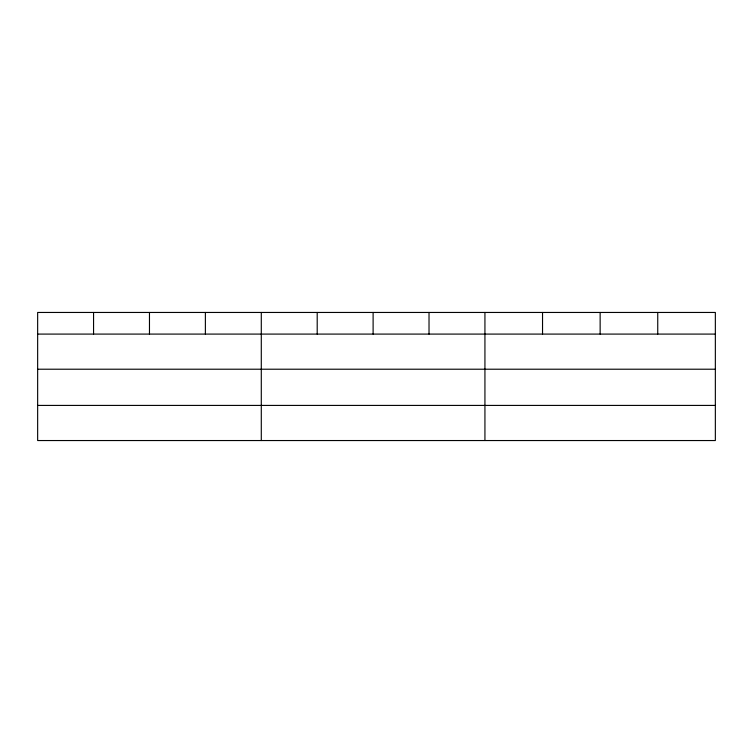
<?xml version="1.0" encoding="UTF-8"?>
<svg xmlns="http://www.w3.org/2000/svg" width="753" height="753" viewBox="0 0 753 753"><rect width="100%" height="100%" fill="white"/><g stroke="black" fill="none" stroke-linecap="round" stroke-linejoin="round"><path stroke-width="1.13" d="M715.35 369.215L715.35 312.457L37.65 312.457L37.65 440.543L715.35 440.543L715.35 369.215L37.65 369.215M37.65 334.087L715.35 334.087M37.65 405.415L715.35 405.415M657.745 312.457L657.745 334.087M600.141 312.457L600.141 334.087M542.537 312.457L542.537 334.087M484.932 312.457L484.932 440.543M429.022 312.457L429.022 334.087M373.111 312.457L373.111 334.087M317.201 312.457L317.201 334.087M261.291 312.457L261.291 440.543M205.381 312.457L205.381 334.087M149.471 312.457L149.471 334.087M93.56 312.457L93.56 334.087"/></g></svg>
